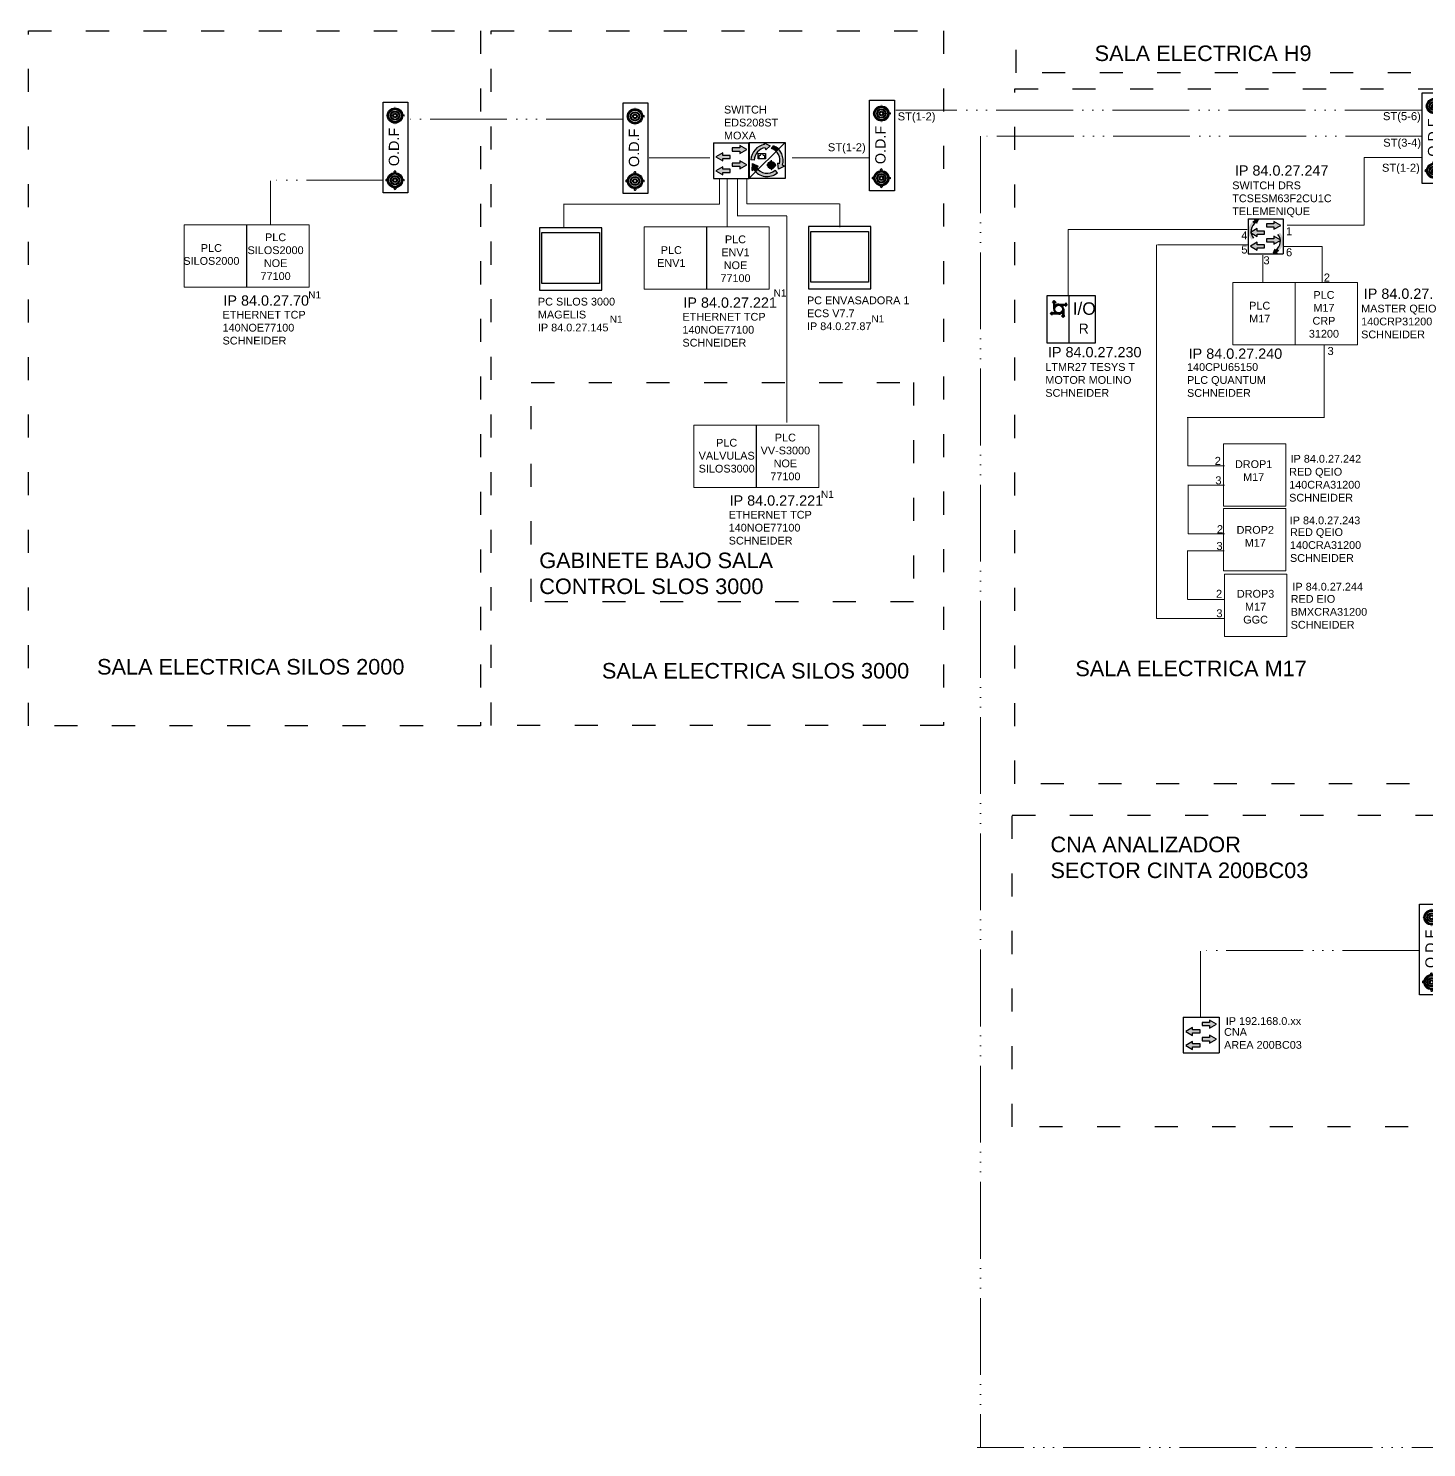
# Model space of a CAD drawing. Header units: millimetres. Extents: x 613 to 2691, y 4464 to 5516.
# Drawn here: x 613 to 1049.9, y 4463.9 to 4907.3 of the extents above; entities that cross this region are included whole.
import ezdxf
from ezdxf.enums import TextEntityAlignment as Align

# ---------------------------------------------------------------- set-up
doc = ezdxf.new("R2010")
doc.units = ezdxf.units.MM
doc.linetypes.add('ACAD_ISO03W100', pattern=[30, 12, -18])
doc.linetypes.add('ACAD_ISO06W100', pattern=[36, 24, -3, 0, -3, 0, -3, 0, -3])
doc.layers.add('LETRAS', color=7, linetype='Continuous', lineweight=5)
doc.layers.add('RACK', color=7, linetype='Continuous', lineweight=30)
doc.layers.add('Línea F.O', color=7, linetype='ACAD_ISO06W100')
doc.layers.add('SEGMENTADA', color=7, linetype='ACAD_ISO03W100')
doc.styles.get("Standard").update_dxf_attribs({"font": 'arial.ttf'})

# ---------------------------------------------------------------- blocks, each defined once
blk = doc.blocks.new('Servidor I O Remoto')
h = blk.add_hatch(color=256)
h.dxf.hatch_style = 1
h.paths.add_polyline_path([(-2.58, 4.89, 0.223604), (-4.19, 4.13), (-4.19, 5.58), (-3.71, 5.58), (-4.43, 6.38), (-5.15, 5.58), (-4.67, 5.58), (-4.67, 2.79, 0.223601), (-3.91, 1.18), (-5.37, 1.18), (-5.37, 1.66), (-6.16, 0.94), (-5.37, 0.22), (-5.37, 0.7), (-2.58, 0.7, 0.223604), (-0.96, 1.46), (-0.96, 0), (-1.44, 0), (-0.72, -0.79), (0, 0), (-0.48, 0), (-0.48, 2.79, 0.223604), (-1.24, 4.41), (0.22, 4.41), (0.22, 3.93), (1.01, 4.65), (0.22, 5.37), (0.22, 4.89)])
h.paths.add_polyline_path([(-0.96, 2.79, -1), (-4.19, 2.79, -1)], flags=16)
for p, q in [((-5.15, 5.58), (-4.43, 6.38)), ((-4.43, 6.38), (-3.71, 5.58)), ((-6.16, 0.94), (-5.37, 1.66)), ((-5.37, 0.22), (-6.16, 0.94)), ((-5.37, 1.18), (-5.37, 1.66)), ((-3.91, 1.18), (-5.37, 1.18)), ((-2.58, 0.7), (-5.37, 0.7)), ((-5.37, 0.22), (-5.37, 0.7)), ((-5.15, 5.58), (-4.67, 5.58)), ((-4.67, 2.79), (-4.67, 5.58)), ((-4.19, 4.13), (-4.19, 5.58)), ((-4.19, 5.58), (-3.71, 5.58)), ((-2.58, 4.89), (0.22, 4.89)), ((-1.24, 4.41), (0.22, 4.41)), ((-0.96, 1.46), (-0.96, 0)), ((0, 0), (-0.72, -0.79)), ((-0.48, 2.79), (-0.48, 0)), ((0, 0), (-0.48, 0)), ((0.22, 5.37), (0.22, 4.89)), ((0.22, 5.37), (1.01, 4.65)), ((1.01, 4.65), (0.22, 3.93)), ((0.22, 4.41), (0.22, 3.93)), ((-0.96, 0), (-1.44, 0)), ((-0.72, -0.79), (-1.44, 0))]:
    blk.add_line(p, q)
for points in [[(-7.42, 8.54), (12.67, 8.54), (12.67, -11.53), (-7.42, -11.53)], [(12.67, -11.53), (1.82, -11.53), (1.82, 8.54), (12.67, 8.54)]]:
    blk.add_lwpolyline(points, close=True)
blk.add_circle((-2.58, 2.79), 1.62)
for start, end in [(180, 230.41687), (90, 140.41687), (270, 320.41687), (0, 50.41687)]:
    blk.add_arc((-2.58, 2.79), 2.1, start, end)
at = {"attachment_point": 1}
for s, width, gutter_width, insert, char_height in [('I/O', 7.7645, 26.04, (3.24, 5.63), 5.208), ('R', 6.6781, 20.64, (5.8, -3.29), 4.13)]:
    blk.add_mtext_dynamic_manual_height_columns(s, width=width, gutter_width=gutter_width, heights=[0], dxfattribs=dict(at, insert=insert, char_height=char_height))
blk = doc.blocks.new('O.D.F')
h = blk.add_hatch(color=256)
h.dxf.hatch_style = 1
h.paths.add_polyline_path([(-13.81, 0.17, 0.553301), (-13.81, -0.33), (-13.43, -0.33, -0.025083), (-13.45, -0.08, -0.025934), (-13.43, 0.17)])
h.paths.add_polyline_path([(-8.16, 0.18), (-8.54, 0.18, -0.026557), (-8.53, -0.08, -0.024461), (-8.54, -0.32), (-8.16, -0.32, 0.553301)])
h.paths.add_polyline_path([(-11.24, 2.36, -0.051051), (-10.74, 2.36), (-10.74, 2.74, 0.553301), (-11.24, 2.74)])
h.paths.add_polyline_path([(-11.23, -2.91, 0.553301), (-10.73, -2.91), (-10.73, -2.53, -0.051051), (-11.23, -2.53)])
h = blk.add_hatch(color=256)
h.dxf.hatch_style = 1
h.paths.add_polyline_path([(-13.45, -0.08, 1), (-8.53, -0.08, 1)])
h.paths.add_polyline_path([(-8.96, -0.08, 1), (-13.01, -0.08, 1)], flags=16)
h.paths.add_polyline_path([(-9.5, -0.08, -1), (-12.47, -0.08, -1)], flags=0)
h.paths.add_polyline_path([(-9.74, -0.08, -1), (-12.23, -0.08, -1)], flags=0)
h.paths.add_polyline_path([(-10.24, -0.08, -1), (-11.73, -0.08, -1)], flags=0)
h.paths.add_polyline_path([(-10.48, -0.08, -1), (-11.49, -0.08, -1)], flags=0)
h = blk.add_hatch(color=256)
h.dxf.hatch_style = 1
h.paths.add_polyline_path([(-12.47, -0.08, 1), (-9.5, -0.08, 1)])
h.paths.add_polyline_path([(-9.74, -0.08, -1), (-12.23, -0.08, -1)], flags=16)
h.paths.add_polyline_path([(-10.24, -0.08, -1), (-11.73, -0.08, -1)], flags=0)
h.paths.add_polyline_path([(-10.48, -0.08, -1), (-11.49, -0.08, -1)], flags=0)
h = blk.add_hatch(color=256)
h.dxf.hatch_style = 1
h.paths.add_polyline_path([(-11.73, -0.08, 1), (-10.24, -0.08, 1)])
h.paths.add_polyline_path([(-10.48, -0.08, -1), (-11.49, -0.08, -1)], flags=16)
h = blk.add_hatch(color=256)
h.dxf.hatch_style = 1
h.paths.add_polyline_path([(7.02, 0.17, 0.553301), (7.02, -0.33), (7.39, -0.33, -0.025083), (7.38, -0.08, -0.025934), (7.4, 0.17)])
h.paths.add_polyline_path([(12.67, 0.18), (12.29, 0.18, -0.026557), (12.3, -0.08, -0.024461), (12.29, -0.32), (12.67, -0.32, 0.553301)])
h.paths.add_polyline_path([(9.59, 2.36, -0.051051), (10.09, 2.36), (10.09, 2.74, 0.553301), (9.59, 2.74)])
h.paths.add_polyline_path([(9.59, -2.91, 0.553301), (10.1, -2.91), (10.1, -2.53, -0.051051), (9.59, -2.53)])
h = blk.add_hatch(color=256)
h.dxf.hatch_style = 1
h.paths.add_polyline_path([(7.38, -0.08, 1), (12.3, -0.08, 1)])
h.paths.add_polyline_path([(11.86, -0.08, 1), (7.82, -0.08, 1)], flags=16)
h.paths.add_polyline_path([(11.33, -0.08, -1), (8.36, -0.08, -1)], flags=0)
h.paths.add_polyline_path([(11.09, -0.08, -1), (8.6, -0.08, -1)], flags=0)
h.paths.add_polyline_path([(10.59, -0.08, -1), (9.1, -0.08, -1)], flags=0)
h.paths.add_polyline_path([(10.35, -0.08, -1), (9.34, -0.08, -1)], flags=0)
h = blk.add_hatch(color=256)
h.dxf.hatch_style = 1
h.paths.add_polyline_path([(8.36, -0.08, 1), (11.33, -0.08, 1)])
h.paths.add_polyline_path([(11.09, -0.08, -1), (8.6, -0.08, -1)], flags=16)
h.paths.add_polyline_path([(10.59, -0.08, -1), (9.1, -0.08, -1)], flags=0)
h.paths.add_polyline_path([(10.35, -0.08, -1), (9.34, -0.08, -1)], flags=0)
h = blk.add_hatch(color=256)
h.dxf.hatch_style = 1
h.paths.add_polyline_path([(9.1, -0.08, 1), (10.59, -0.08, 1)])
h.paths.add_polyline_path([(10.35, -0.08, -1), (9.34, -0.08, -1)], flags=16)
for p, q in [((-13.43, 0.17), (-13.81, 0.17)), ((-11.24, 2.37), (-11.24, 2.74)), ((-10.74, 2.37), (-10.74, 2.74)), ((-8.54, 0.18), (-8.16, 0.18)), ((-13.43, -0.33), (-13.81, -0.33)), ((-10.73, -2.53), (-10.73, -2.91)), ((-8.54, -0.32), (-8.16, -0.32)), ((10.1, -2.53), (10.1, -2.91))]:
    blk.add_line(p, q)
blk.add_lwpolyline([(-15.06, 3.77), (14.13, 3.77), (14.13, -4.24), (-15.06, -4.24)], close=True)
for centre, radius in [((-10.99, -0.08), 2.46), ((-10.99, -0.08), 2.02), ((-10.99, -0.08), 1.48), ((-10.99, -0.08), 1.24), ((-10.99, -0.08), 0.743), ((-10.99, -0.08), 0.504), ((9.84, -0.08), 2.46), ((9.84, -0.08), 2.02), ((9.84, -0.08), 1.48), ((9.84, -0.08), 1.24), ((9.84, -0.08), 0.743), ((9.84, -0.08), 0.504)]:
    blk.add_circle(centre, radius)
for centre, start, end in [((-13.65, -0.08), 122.0884, 237.9116), ((-10.99, 2.59), 32.0884, 147.9116), ((-8.32, -0.07), 302.0884, 57.9116), ((-10.98, -2.75), 212.0884, 327.9116), ((9.85, -2.75), 212.0884, 327.9116)]:
    blk.add_arc(centre, 0.296, start, end)
at = {"insert": (-6.48, 1.91), "char_height": 3.316, "attachment_point": 1}
blk.add_mtext_dynamic_manual_height_columns('O.D.F', width=5.7817, gutter_width=16.58, heights=[0], dxfattribs=at)
blk = doc.blocks.new('Switch')
h = blk.add_hatch(color=256)
h.dxf.hatch_style = 1
h.paths.add_polyline_path([(0.0051, 0.00898), (0.0051, 0.00743), (0.00036, 0.00743), (0.00036, 0.00548), (0.0051, 0.00548), (0.0051, 0.00393), (0.00947, 0.00646)])
h.paths.add_polyline_path([(0.00947, -0.00309), (0.0051, -0.00056), (0.0051, -0.00211), (0.00036, -0.00211), (0.00036, -0.00407), (0.0051, -0.00407), (0.0051, -0.00562)])
h.paths.add_polyline_path([(-0.00086, -0.00597), (-0.00559, -0.00597), (-0.00559, -0.00443), (-0.00997, -0.00695), (-0.00559, -0.00948), (-0.00559, -0.00793), (-0.00086, -0.00793)])
h.paths.add_polyline_path([(-0.00086, 0.00281), (-0.00559, 0.00281), (-0.00559, 0.00436), (-0.00997, 0.00183), (-0.00559, -0.00069), (-0.00559, 0.00085), (-0.00086, 0.00085)])
for p, q in [((-0.01147, 0.01076), (0.01103, 0.01076)), ((-0.01147, 0.01076), (-0.01147, -0.01174)), ((0.00947, 0.00646), (0.0051, 0.00898)), ((0.0051, 0.00898), (0.0051, 0.00743)), ((0.01103, 0.01076), (0.01103, -0.00049)), ((-0.00559, 0.00436), (-0.00997, 0.00183)), ((-0.00997, 0.00183), (-0.00559, -0.00069)), ((-0.00559, 0.00281), (-0.00559, 0.00436)), ((-0.00086, 0.00281), (-0.00559, 0.00281)), ((-0.00559, -0.00069), (-0.00559, 0.00085)), ((-0.00559, 0.00085), (-0.00086, 0.00085)), ((-0.00086, 0.00085), (-0.00086, 0.00281)), ((0.0051, 0.00743), (0.00036, 0.00743)), ((0.00036, 0.00743), (0.00036, 0.00548)), ((0.00036, 0.00548), (0.0051, 0.00548)), ((0.0051, 0.00393), (0.00947, 0.00646)), ((0.0051, 0.00548), (0.0051, 0.00393)), ((-0.00559, -0.00443), (-0.00997, -0.00695)), ((-0.00997, -0.00695), (-0.00559, -0.00948)), ((-0.00559, -0.00597), (-0.00559, -0.00443)), ((-0.00086, -0.00597), (-0.00559, -0.00597)), ((-0.00559, -0.00948), (-0.00559, -0.00793)), ((-0.00559, -0.00793), (-0.00086, -0.00793)), ((-0.00086, -0.00793), (-0.00086, -0.00597)), ((0.0051, -0.00211), (0.00036, -0.00211)), ((0.00036, -0.00211), (0.00036, -0.00407)), ((0.00036, -0.00407), (0.0051, -0.00407)), ((0.00947, -0.00309), (0.0051, -0.00056)), ((0.0051, -0.00056), (0.0051, -0.00211)), ((0.0051, -0.00562), (0.00947, -0.00309)), ((0.0051, -0.00407), (0.0051, -0.00562)), ((0.01103, -0.00049), (0.01103, -0.01174)), ((-0.01147, -0.01174), (0.01103, -0.01174))]:
    blk.add_line(p, q)
blk = doc.blocks.new('Conversor Ethernet-FO')
h = blk.add_hatch(color=256)
h.dxf.hatch_style = 1
h.paths.add_polyline_path([(0.00454, 0.00483), (0.00576, 0.00605, 0.387732), (-0.00573, 0.00659), (-0.00461, 0.00527, -0.38711)])
h = blk.add_hatch(color=256)
h.dxf.hatch_style = 1
h.paths.add_polyline_path([(-0.00685, 0.00179), (-0.00594, 0.0014), (-0.00635, 0.00466), (-0.00956, 0.00298), (-0.00845, 0.00249, 0.276597), (-0.00631, -0.00601), (-0.00508, -0.00479, -0.268518)])
h = blk.add_hatch(color=256)
h.dxf.hatch_style = 1
h.paths.add_polyline_path([(-0.00478, 0.00268, 0.553301), (-0.00478, 0.00229), (-0.00448, 0.00229, -0.025083), (-0.00449, 0.00248, -0.025934), (-0.00448, 0.00268)])
h.paths.add_polyline_path([(-0.00034, 0.00268), (-0.00064, 0.00268, -0.026557), (-0.00063, 0.00248, -0.024461), (-0.00064, 0.00229), (-0.00034, 0.00229, 0.553301)])
h.paths.add_polyline_path([(-0.00276, 0.0044, -0.051051), (-0.00236, 0.0044), (-0.00236, 0.0047, 0.553301), (-0.00276, 0.0047)])
h.paths.add_polyline_path([(-0.00276, 0.00026, 0.553301), (-0.00236, 0.00026), (-0.00236, 0.00056, -0.051051), (-0.00276, 0.00056)])
h = blk.add_hatch(color=256)
h.dxf.hatch_style = 1
h.paths.add_polyline_path([(-0.00449, 0.00248, 1), (-0.00063, 0.00248, 1)])
h.paths.add_polyline_path([(-0.00097, 0.00248, -1), (-0.00415, 0.00248, -1)], flags=16)
h.paths.add_polyline_path([(-0.00139, 0.00248, -1), (-0.00373, 0.00248, -1)], flags=0)
h.paths.add_polyline_path([(-0.00158, 0.00248, -1), (-0.00354, 0.00248, -1)], flags=0)
h.paths.add_polyline_path([(-0.00198, 0.00248, -1), (-0.00314, 0.00248, -1)], flags=0)
h.paths.add_polyline_path([(-0.00216, 0.00248, -1), (-0.00296, 0.00248, -1)], flags=0)
h = blk.add_hatch(color=256)
h.dxf.hatch_style = 1
h.paths.add_polyline_path([(-0.00373, 0.00248, 1), (-0.00139, 0.00248, 1)])
h.paths.add_polyline_path([(-0.00158, 0.00248, -1), (-0.00354, 0.00248, -1)], flags=16)
h.paths.add_polyline_path([(-0.00198, 0.00248, -1), (-0.00314, 0.00248, -1)], flags=0)
h.paths.add_polyline_path([(-0.00216, 0.00248, -1), (-0.00296, 0.00248, -1)], flags=0)
h = blk.add_hatch(color=256)
h.dxf.hatch_style = 1
h.paths.add_polyline_path([(-0.00314, 0.00248, 1), (-0.00198, 0.00248, 1)])
h.paths.add_polyline_path([(-0.00216, 0.00248, -1), (-0.00296, 0.00248, -1)], flags=16)
h = blk.add_hatch(color=256)
h.dxf.hatch_style = 1
h.paths.add_polyline_path([(0.00765, 0.00532), (0.00683, 0.00475, 0.049421), (0.00576, 0.00605), (0.00454, 0.00483, -0.050348), (0.0054, 0.00377), (0.00439, 0.00308), (0.00738, 0.00171)])
h = blk.add_hatch(color=256)
h.dxf.hatch_style = 1
h.paths.add_polyline_path([(-0.00508, -0.00479), (-0.00631, -0.00601, 0.093164), (-0.0037, -0.00779), (-0.00266, -0.00635, -0.106981)])
h = blk.add_hatch(color=256)
h.dxf.hatch_style = 1
h.paths.add_polyline_path([(0.00068, -0.00671), (0.00042, -0.00552), (-0.00198, -0.00776), (0.00125, -0.00938), (0.00104, -0.00841, 0.360133), (0.00825, -0.00026), (0.00653, -0.00003, -0.371354)])
for p, q in [((-0.00984, 0.0096), (0.00931, 0.0096)), ((-0.00984, -0.00954), (-0.00984, 0.0096)), ((0.00931, 0.0096), (-0.00984, -0.00954)), ((0.00931, 0.0096), (0.00931, -0.00954)), ((-0.00956, 0.00298), (-0.00635, 0.00466)), ((-0.00956, 0.00298), (-0.00845, 0.00249)), ((-0.00685, 0.00179), (-0.00594, 0.0014)), ((-0.00635, 0.00466), (-0.00594, 0.0014)), ((-0.00573, 0.00659), (-0.00461, 0.00527)), ((-0.00448, 0.00268), (-0.00478, 0.00268)), ((-0.00448, 0.00229), (-0.00478, 0.00229)), ((-0.00276, 0.00441), (-0.00276, 0.0047)), ((-0.00236, 0.00441), (-0.00236, 0.0047)), ((-0.00236, 0.00056), (-0.00236, 0.00026)), ((-0.00064, 0.00268), (-0.00034, 0.00268)), ((-0.00064, 0.00229), (-0.00034, 0.00229)), ((0.0054, 0.00377), (0.00439, 0.00308)), ((0.00738, 0.00171), (0.00439, 0.00308)), ((0.00765, 0.00532), (0.00683, 0.00475)), ((0.00765, 0.00532), (0.00738, 0.00171)), ((-0.00266, -0.00635), (-0.0037, -0.00779)), ((-0.00198, -0.00776), (0.00042, -0.00552)), ((0.00068, -0.00671), (0.00042, -0.00552)), ((0.00653, -0.00003), (0.00825, -0.00026)), ((0.00931, -0.00954), (-0.00984, -0.00954)), ((0.00125, -0.00938), (-0.00198, -0.00776)), ((0.00104, -0.00841), (0.00125, -0.00938))]:
    blk.add_line(p, q)
blk.add_lwpolyline([(0.00061, -0.00086), (0.00446, -0.00086), (0.00446, -0.00359), (0.00061, -0.00359)], close=True)
for radius in [0.00193, 0.00159, 0.00117, 0.000976, 0.000584, 0.000396]:
    blk.add_circle((-0.00256, 0.00248), radius)
for centre, radius, start, end in [((-0.00028, 0.00002), 0.00853, 33.6411, 129.72999), ((-0.00028, 0.00002), 0.00853, 163.19641, 246.33177), ((-0.00028, 0.00002), 0.0068, 164.93063, 249.47743), ((-0.00466, 0.00248), 0.000232, 122.08839, 237.91161), ((-0.00028, 0.00002), 0.0068, 33.4186, 129.59548), ((-0.00256, 0.00458), 0.000232, 32.08839, 147.91161), ((-0.00256, 0.00038), 0.000232, 212.08839, 327.91161), ((-0.00046, 0.00249), 0.000232, 302.08839, 57.91161), ((-0.00028, 0.00002), 0.0068, 278.06545, 359.55615), ((-0.00028, 0.00002), 0.00853, 278.88801, 358.1104)]:
    blk.add_arc(centre, radius, start, end)
at = {"layer": 'RACK', "lineweight": 20}
for p, q in [((0.00387, -0.00104), (0.00113, -0.00104)), ((0.00113, -0.00104), (0.00113, -0.00264)), ((0.00113, -0.00264), (0.00175, -0.00264)), ((0.00175, -0.00264), (0.00175, -0.00302)), ((0.00175, -0.00302), (0.002, -0.00302)), ((0.002, -0.00302), (0.002, -0.00341)), ((0.002, -0.00341), (0.00301, -0.00341)), ((0.00325, -0.00302), (0.00301, -0.00302)), ((0.00301, -0.00302), (0.00301, -0.00341)), ((0.00387, -0.00264), (0.00325, -0.00264)), ((0.00325, -0.00264), (0.00325, -0.00302)), ((0.00387, -0.00104), (0.00387, -0.00264))]:
    blk.add_line(p, q, dxfattribs=at)
blk = doc.blocks.new('pc')
blk.add_lwpolyline([(7.77, 8.9), (-12.31, 8.9), (-12.31, -11.17), (7.77, -11.17)], close=True)
at = {"layer": 'Línea F.O'}
blk.add_lwpolyline([(-11.57, 7.31), (7.09, 7.31), (7.09, -9.03), (-11.57, -9.03)], close=True, dxfattribs=at)
blk = doc.blocks.new('SwitchDRS')
h = blk.add_hatch(color=256)
h.dxf.hatch_style = 1
h.paths.add_polyline_path([(-0.00804, 0.01061), (-0.00747, 0.00979, 0.049421), (-0.00877, 0.00872), (-0.00755, 0.0075, -0.050348), (-0.00649, 0.00836), (-0.0058, 0.00735), (-0.00443, 0.01034)])
h = blk.add_hatch(color=256)
h.dxf.hatch_style = 1
h.paths.add_polyline_path([(-0.00755, 0.0075), (-0.00877, 0.00872, 0.387732), (-0.00931, -0.00277), (-0.00799, -0.00166, -0.38711)])
h = blk.add_hatch(color=256)
h.dxf.hatch_style = 1
h.paths.add_polyline_path([(0.0051, 0.00898), (0.0051, 0.00743), (0.00036, 0.00743), (0.00036, 0.00548), (0.0051, 0.00548), (0.0051, 0.00393), (0.00947, 0.00646)])
h.paths.add_polyline_path([(0.00947, -0.00309), (0.0051, -0.00056), (0.0051, -0.00211), (0.00036, -0.00211), (0.00036, -0.00407), (0.0051, -0.00407), (0.0051, -0.00562)])
h.paths.add_polyline_path([(-0.00086, -0.00597), (-0.00559, -0.00597), (-0.00559, -0.00443), (-0.00997, -0.00695), (-0.00559, -0.00948), (-0.00559, -0.00793), (-0.00086, -0.00793)])
h.paths.add_polyline_path([(-0.00086, 0.00281), (-0.00559, 0.00281), (-0.00559, 0.00436), (-0.00997, 0.00183), (-0.00559, -0.00069), (-0.00559, 0.00085), (-0.00086, 0.00085)])
h = blk.add_hatch(color=256)
h.dxf.hatch_style = 1
h.paths.add_polyline_path([(0.00728, -0.00852), (0.00851, -0.00974, 0.387732), (0.00904, 0.00175), (0.00772, 0.00063, -0.38711)])
h = blk.add_hatch(color=256)
h.dxf.hatch_style = 1
h.paths.add_polyline_path([(0.00777, -0.01164), (0.00721, -0.01081, 0.049421), (0.00851, -0.00974), (0.00728, -0.00852, -0.050348), (0.00622, -0.00938), (0.00553, -0.00838), (0.00416, -0.01136)])
for p, q in [((-0.01147, 0.01076), (0.01103, 0.01076)), ((-0.01147, 0.01076), (-0.01147, -0.01174)), ((0.01103, 0.01076), (0.01103, -0.00049)), ((-0.00559, 0.00436), (-0.00997, 0.00183)), ((-0.00997, 0.00183), (-0.00559, -0.00069)), ((-0.00559, 0.00281), (-0.00559, 0.00436)), ((-0.00086, 0.00281), (-0.00559, 0.00281)), ((-0.00559, -0.00069), (-0.00559, 0.00085)), ((-0.00559, 0.00085), (-0.00086, 0.00085)), ((-0.00086, 0.00085), (-0.00086, 0.00281)), ((0.0051, 0.00743), (0.00036, 0.00743)), ((0.00036, 0.00743), (0.00036, 0.00548)), ((0.00036, 0.00548), (0.0051, 0.00548)), ((0.00947, 0.00646), (0.0051, 0.00898)), ((0.0051, 0.00898), (0.0051, 0.00743)), ((0.0051, 0.00393), (0.00947, 0.00646)), ((0.0051, 0.00548), (0.0051, 0.00393)), ((-0.00559, -0.00443), (-0.00997, -0.00695)), ((-0.00997, -0.00695), (-0.00559, -0.00948)), ((-0.00559, -0.00597), (-0.00559, -0.00443)), ((-0.00086, -0.00597), (-0.00559, -0.00597)), ((-0.00559, -0.00948), (-0.00559, -0.00793)), ((-0.00559, -0.00793), (-0.00086, -0.00793)), ((-0.00086, -0.00793), (-0.00086, -0.00597)), ((0.0051, -0.00211), (0.00036, -0.00211)), ((0.00036, -0.00211), (0.00036, -0.00407)), ((0.00036, -0.00407), (0.0051, -0.00407)), ((0.00947, -0.00309), (0.0051, -0.00056)), ((0.0051, -0.00056), (0.0051, -0.00211)), ((0.0051, -0.00562), (0.00947, -0.00309)), ((0.0051, -0.00407), (0.0051, -0.00562)), ((0.01103, -0.00049), (0.01103, -0.01174)), ((-0.01147, -0.01174), (0.01103, -0.01174))]:
    blk.add_line(p, q)
for centre, start, end in [((-0.00274, 0.00268), 123.4186, 219.59548), ((0.00248, -0.0037), 303.4186, 39.59548)]:
    blk.add_arc(centre, 0.0068, start, end)

msp = doc.modelspace()

# ---------------------------------------------------------------- linework, layer by layer
at = {"color": 3, "lineweight": 0}
for p, q in [((828.97, 4852.44), (828.97, 4860.38)), ((831.34, 4845.34), (831.34, 4860.35)), ((834.53, 4848.71), (834.53, 4860.37)), ((837.48, 4852.53), (837.48, 4860.44)), ((828.94, 4852.44), (780.24, 4852.44)), ((780.32, 4845.37), (780.32, 4852.45)), ((866.47, 4852.53), (837.45, 4852.53)), ((866.51, 4845.2), (866.51, 4852.52)), ((850.03, 4848.8), (834.45, 4848.8)), ((850.03, 4784.18), (850.03, 4848.71)), ((937.9, 4823.87), (937.9, 4844.55)), ((993.8, 4844.54), (937.94, 4844.54)), ((965.47, 4722.92), (965.47, 4839.76)), ((994.05, 4839.72), (965.81, 4839.72)), ((1017.28, 4839.16), (1005.42, 4839.16)), ((1017.27, 4828.07), (1017.27, 4839.16)), ((998.72, 4828), (998.72, 4836.44)), ((1017.91, 4785.63), (1017.91, 4808.31)), ((1017.99, 4785.82), (975.13, 4785.82)), ((975.26, 4770.72), (975.26, 4785.83)), ((986.8, 4770.64), (975.26, 4770.64)), ((986.8, 4764.6), (975.29, 4764.6)), ((975.37, 4749.46), (975.37, 4764.6)), ((986.73, 4749.39), (975.37, 4749.39)), ((986.62, 4744.13), (975.11, 4744.13)), ((975.18, 4729), (975.18, 4744.13)), ((986.55, 4728.93), (975.18, 4728.93)), ((986.8, 4722.93), (965.54, 4722.93))]:
    msp.add_line(p, q, dxfattribs=at)
at = {"lineweight": 0}
for points in [[(661.65, 4845.95), (681.14, 4845.95), (681.14, 4826.48), (661.65, 4826.48)], [(681.23, 4845.99), (700.72, 4845.99), (700.72, 4826.52), (681.23, 4826.52)], [(805.36, 4845.3), (824.85, 4845.3), (824.85, 4825.83), (805.36, 4825.83)], [(824.94, 4845.34), (844.43, 4845.34), (844.43, 4825.87), (824.94, 4825.87)], [(989.32, 4827.98), (1008.8, 4827.98), (1008.8, 4808.51), (989.32, 4808.51)], [(1008.82, 4827.98), (1028.31, 4827.98), (1028.31, 4808.51), (1008.82, 4808.51)], [(820.95, 4783.38), (840.44, 4783.38), (840.44, 4763.91), (820.95, 4763.91)], [(840.53, 4783.42), (860.01, 4783.42), (860.01, 4763.95), (840.53, 4763.95)], [(986.47, 4777.56), (1005.95, 4777.56), (1005.95, 4758.09), (986.47, 4758.09)], [(986.42, 4757.29), (1005.91, 4757.29), (1005.91, 4737.82), (986.42, 4737.82)], [(986.74, 4736.85), (1006.22, 4736.85), (1006.22, 4717.38), (986.74, 4717.38)]]:
    msp.add_lwpolyline(points, close=True, dxfattribs=at)
at = {"layer": 'Línea F.O', "color": 1, "lineweight": 0}
for p, q in [((798.79, 4878.98), (732.16, 4878.98)), ((1048.32, 4881.83), (884.03, 4881.83)), ((1048.53, 4873.69), (910.5, 4873.69)), ((910.51, 4873.64), (910.51, 4463.93)), ((825.98, 4866.93), (806.92, 4866.93)), ((875.7, 4866.86), (849.62, 4866.86)), ((1030.38, 4866.98), (1030.38, 4845.81)), ((1048.53, 4866.99), (1030.42, 4866.99)), ((723.87, 4859.89), (688.43, 4859.89)), ((688.66, 4859.73), (688.66, 4845.94)), ((1030.38, 4845.82), (1005.41, 4845.82)), ((1047.61, 4619.26), (979.16, 4619.26)), ((979.25, 4619.04), (979.25, 4598.61)), ((1359.67, 4463.93), (909.43, 4463.93))]:
    msp.add_line(p, q, dxfattribs=at)
at = {"layer": 'SEGMENTADA', "ltscale": 0.6}
for points in [[(921.64, 5053.92), (1062.96, 5053.92), (1062.96, 4893.44), (921.64, 4893.44)], [(612.98, 4906.57), (754.31, 4906.57), (754.31, 4689.47), (612.98, 4689.47)], [(757.58, 4906.61), (898.9, 4906.61), (898.9, 4689.51), (757.58, 4689.51)], [(921.28, 4888.46), (1062.6, 4888.46), (1062.6, 4671.36), (921.28, 4671.36)], [(770.14, 4796.67), (889.59, 4796.67), (889.59, 4728.14), (770.14, 4728.14)], [(920.45, 4661.55), (1062.15, 4661.55), (1062.15, 4564.14), (920.45, 4564.14)]]:
    msp.add_lwpolyline(points, close=True, dxfattribs=at)

# ---------------------------------------------------------------- block references
at = {"lineweight": 0}
for name, p, xscale, yscale, zscale, rotation in [('O.D.F', (1052.18, 4873.53), 0.9701928948945391, 0.9701928948945391, 0.9701928948945391, 90), ('O.D.F', (727.46, 4870.57), 0.9701928948945391, 0.9701928948945391, 0.9701928948945391, 90), ('O.D.F', (802.47, 4870.32), 0.9701928948945391, 0.9701928948945391, 0.9701928948945391, 90), ('O.D.F', (879.47, 4871.2), 0.9701928948945391, 0.9701928948945391, 0.9701928948945391, 90), ('Conversor Ethernet-FO', (843.65, 4866.1), 589.6483023455023, 589.6483023455023, 589.6483023455023, 180), ('O.D.F', (1051.38, 4620.03), 0.9701928948945391, 0.9701928948945391, 0.9701928948945391, 90)]:
    msp.add_blockref(name, p, dxfattribs=dict(at, xscale=xscale, yscale=yscale, zscale=zscale, rotation=rotation))
for name, p, xscale, yscale, zscale in [('Switch', (832.73, 4866.28), 497.5348178946355, 497.5348178946355, 497.5348178946355), ('Servidor I O Remoto', (936.88, 4817.55), 0.7463022268419531, 0.7463022268419531, 0.7463022268419531), ('Switch', (979.58, 4593.06), 497.5348178946355, 497.5348178946355, 497.5348178946355)]:
    msp.add_blockref(name, p, dxfattribs=dict(at, xscale=xscale, yscale=yscale, zscale=zscale))
at = {"xscale": 486, "yscale": 486, "zscale": 486}
msp.add_blockref('SwitchDRS', (999.71, 4842.65), dxfattribs=at)
at = {"layer": 'Línea F.O', "lineweight": 0, "xscale": 0.9701928948945391, "yscale": 0.9701928948945391, "zscale": 0.9701928948945391}
for p in [(784.61, 4836.43), (868.68, 4836.83)]:
    msp.add_blockref('pc', p, dxfattribs=at)

# ---------------------------------------------------------------- texts
at = {"lineweight": 0, "attachment_point": 1}
for s, width, heights, insert, char_height in [('SALA ELECTRICA H9', 97.0797, [0], (946.17, 4901.99), 4.851), ('SWITCH \\PEDS208ST\\PMOXA', 49.51, [14.73], (830.35, 4883.17), 2.425), ('SWITCH DRS\\PTCSESM63F2CU1C\\PTELEMENIQUE', 49.51, [0], (989.18, 4859.51), 2.4255), ('MASTER QEIO\\P140CRP31200\\PSCHNEIDER', 49.51, [0], (1029.45, 4821.02), 2.4255), ('ETHERNET TCP\\P140NOE77100\\PSCHNEIDER', 49.51, [0], (673.66, 4819.09), 2.4255), ('ETHERNET TCP\\P140NOE77100\\PSCHNEIDER', 49.51, [0], (817.37, 4818.44), 2.4255), ('LTMR27 TESYS T\\PMOTOR MOLINO\\PSCHNEIDER', 49.51, [0], (930.76, 4802.76), 2.4255), ('140CPU65150\\PPLC QUANTUM\\PSCHNEIDER', 49.51, [0], (975.04, 4802.74), 2.4255), ('RED QEIO\\P140CRA31200\\PSCHNEIDER', 49.51, [0], (1006.96, 4770.02), 2.4255), ('ETHERNET TCP\\P140NOE77100\\PSCHNEIDER', 49.51, [0], (831.82, 4756.6), 2.4255), ('RED QEIO\\P140CRA31200\\PSCHNEIDER', 49.51, [0], (1007.22, 4751.17), 2.4255), ('GABINETE BAJO SALA CONTROL SLOS 3000', 97.0797, [0], (772.63, 4743.55), 4.851), ('RED EIO\\PBMXCRA31200\\PSCHNEIDER', 49.51, [0], (1007.43, 4730.31), 2.4255), ('SALA ELECTRICA SILOS 2000', 97.0797, [0], (634.45, 4710.32), 4.851), ('SALA ELECTRICA SILOS 3000', 97.0797, [0], (792.2, 4709.07), 4.851), ('SALA ELECTRICA M17', 97.0797, [0], (940.16, 4709.8), 4.851), ('CNA ANALIZADOR \\PSECTOR CINTA 200BC03', 97.0797, [0], (932.37, 4654.81), 4.851), ('CNA \\PAREA 200BC03', 49.51, [0], (986.62, 4595.01), 2.4255)]:
    msp.add_mtext_dynamic_manual_height_columns(s, width=width, gutter_width=12.13, heights=heights, dxfattribs=dict(at, insert=insert, char_height=char_height))
at = {"layer": 'LETRAS', "lineweight": 0}
for p in [(702.44, 4824.08), (847.87, 4824.67), (796.66, 4816.49), (878.43, 4816.61), (862.66, 4761.78)]:
    msp.add_text('N1', height=2.242, dxfattribs=at).set_placement(p, align=Align.MIDDLE)
at = {"layer": 'Línea F.O', "char_height": 2.5, "attachment_point": 1}
for s, insert in [('ST(1-2)', (884.62, 4881.09)), ('ST(5-6)', (1036.27, 4881.17)), ('ST(1-2)', (862.8, 4871.45)), ('ST(3-4)', (1036.35, 4872.9)), ('ST(1-2)', (1035.95, 4865.05)), ('4', (991.99, 4843.9)), ('1', (1005.97, 4845.2)), ('5', (992.01, 4839.49)), ('6', (1005.97, 4838.64)), ('3', (998.92, 4836.13)), ('2', (1017.78, 4830.75)), ('3', (1018.94, 4807.8)), ('2', (983.69, 4773.46)), ('3', (983.89, 4767.38)), ('2', (984.37, 4752.12)), ('3', (984.24, 4746.88)), ('2', (984.09, 4731.94)), ('3', (984.2, 4725.85))]:
    msp.add_mtext_dynamic_manual_height_columns(s, width=0.5837, gutter_width=12.5, heights=[0], dxfattribs=dict(at, insert=insert))
at = {"layer": 'SEGMENTADA', "lineweight": 0, "attachment_point": 1}
for s, insert, char_height, width in [('IP 84.0.27.247', (990, 4864.55), 3.2173, 37.9089), ('IP 84.0.27.241', (1030.27, 4826.06), 3.2173, 37.9089), ('IP 84.0.27.70', (673.94, 4823.93), 3.2173, 37.9089), ('PC SILOS 3000\\PMAGELIS\\PIP 84.0.27.145', (772.21, 4823.18), 2.4255, 48.8319), ('IP 84.0.27.221', (817.66, 4823.28), 3.2173, 37.9089), ('PC ENVASADORA 1\\PECS V7.7\\PIP 84.0.27.87', (856.28, 4823.58), 2.4255, 48.8319), ('IP 84.0.27.230', (931.58, 4807.8), 3.2173, 37.9089), ('IP 84.0.27.240', (975.55, 4807.32), 3.2173, 37.9089), ('IP 84.0.27.242', (1007.4, 4774.09), 2.4255, 37.9089), ('IP 84.0.27.221', (832.1, 4761.44), 3.2173, 37.9089), ('IP 84.0.27.243', (1007.14, 4754.83), 2.4255, 37.9089), ('IP 84.0.27.244', (1007.98, 4734.12), 2.4255, 37.9089), ('IP 192.168.0.xx', (987.17, 4598.41), 2.4255, 37.9089)]:
    msp.add_mtext(s, dxfattribs=dict(at, insert=insert, char_height=char_height, width=width))
at = {"layer": 'SEGMENTADA', "lineweight": 0, "char_height": 2.4255, "attachment_point": 1}
for s, width, heights, insert in [('\\pxqc;PLC SILOS2000  NOE 77100', 1.9683, [0], (689.25, 4843.29)), ('\\pxqc;PLC ENV1  NOE 77100', 1.9683, [0], (832.96, 4842.64)), ('\\pxqc;PLC SILOS2000', 1.9683, [0], (669.19, 4839.94)), ('\\pxqc;PLC ENV1', 1.9683, [0], (812.9, 4839.29)), ('\\pxqc;PLC M17  CRP 31200', 1.9683, [0], (1016.84, 4825.28)), ('\\pxqc;PLC M17', 1.9683, [0], (996.78, 4821.93)), ('\\pxqc;PLC VV-S3000  NOE 77100', 1.9683, [0], (848.55, 4780.72)), ('\\pxqc;PLC VALVULAS\\PSILOS3000', 1.9683, [0], (830.21, 4779.09)), ('\\pxqc;DROP1  M17', 12.7035, [10.85], (989.51, 4772.41)), ('\\pxqc;DROP2 M17', 12.7035, [10.85], (990.02, 4751.87)), ('\\pxqc;DROP3 M17\\PGGC', 12.7035, [10.85], (990.11, 4731.91))]:
    msp.add_mtext_dynamic_manual_height_columns(s, width=width, gutter_width=12.13, heights=heights, dxfattribs=dict(at, insert=insert))

doc.saveas('drawing.dxf')
